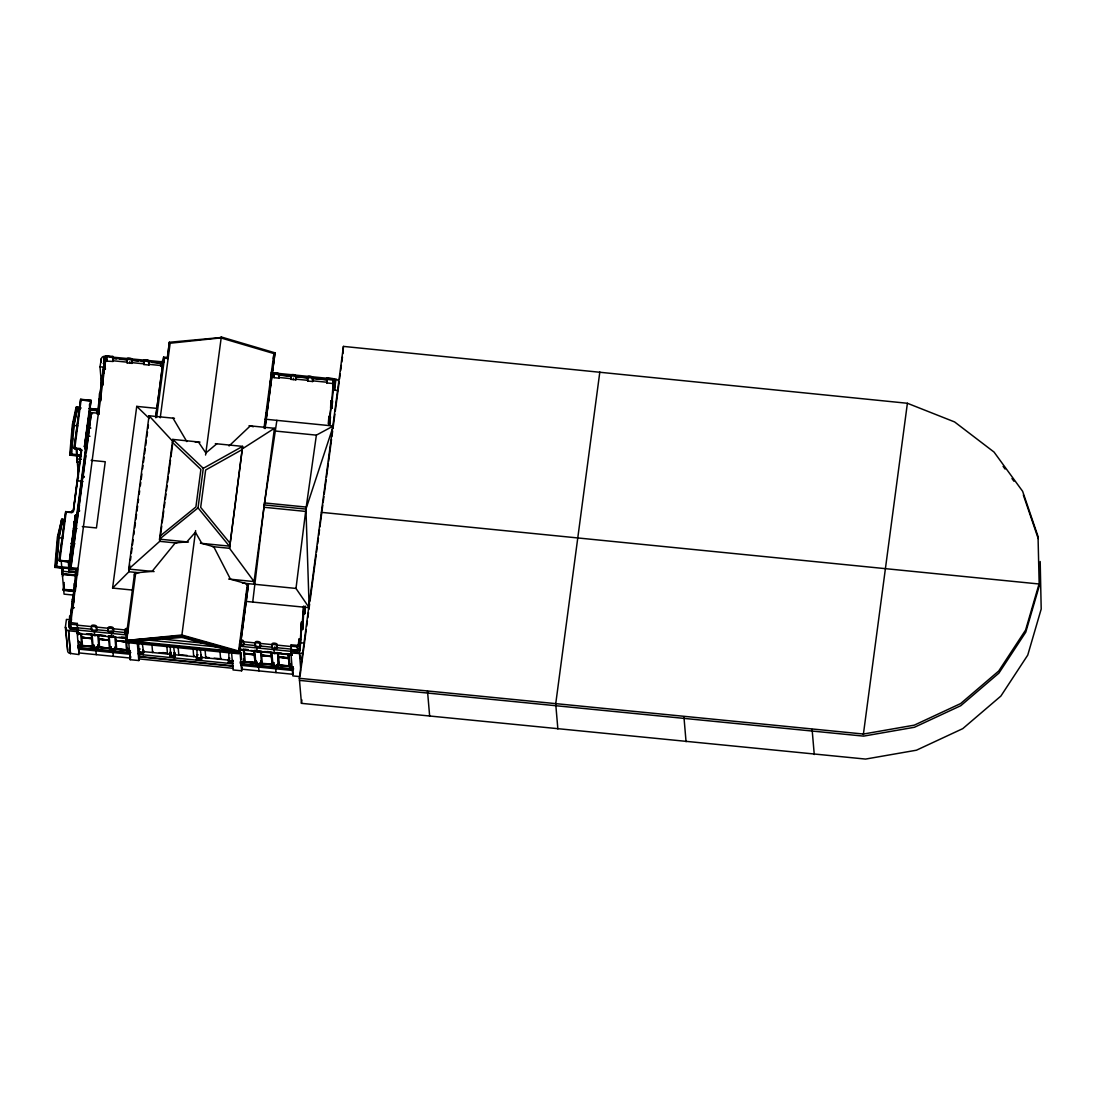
<?xml version="1.0" encoding="UTF-8"?>
<svg xmlns="http://www.w3.org/2000/svg" width="1096" height="1096" viewBox="0 0 1096 1096"><rect width="100%" height="100%" fill="white"/><g stroke="black" fill="none" stroke-linecap="round" stroke-linejoin="round"><path stroke-width="1.5" d="M72.555 608.102L72.898 605.554M221.282 337.486L169.291 342.281L167.592 358.214M134.644 572.729L125.615 641.256L239.408 652.613L238.49 650.969L181.758 634.995L125.629 640.557L125.615 641.256L181.607 636.338L239.408 652.613L248.258 586.072M181.703 636.502L126.711 641.242L126.903 640.133L127.109 642.612L238.818 653.764L238.613 651.284L238.449 652.463L181.703 636.502L195.622 530.615M238.449 652.463L247.436 583.689M256.231 662.833L255.861 665.245L260.889 665.738L256.272 665.587L260.711 666.012L261.314 662.518M277.699 666.834L274.808 666.943M103.956 372.572L103.873 373.161M242.367 649.449L240.901 650.202A1.918 1.754 -4.8 0 1 239.435 649.86M100.544 401.013L100.928 393.56L100.544 401.013L99.051 400.862L99.448 393.519M102.64 385.244L103.024 377.791L102.64 385.244L101.147 385.093L101.544 377.75M56.513 563.755L57.211 555.617M57.499 552.37L58.335 542.602M55.362 567.016L54.8 567.399L56.677 566.358L59.198 537.054L62.801 520.285L61.76 519.271L57.417 536.958L54.8 567.399L77.364 569.139L68.856 568.18M71.158 454.744L71.432 451.497M71.857 446.606L72.555 438.469M72.843 435.208L73.679 425.44L77.843 425.865M79.94 455.826L70.322 454.867L72.953 424.426L76.693 407.013L77.734 408.027L74.131 424.796L71.61 454.087L69.719 455.141L72.35 424.7L76.09 407.274L80.049 407.342M76.706 455.306L77.268 448.785M246.052 598.306L246.463 593.717M252.724 602.06L264.259 504.927L276.877 420.357M205.569 455.046L221.31 336.924M129.849 654.23L78.57 649.12L79.049 645.887M241.271 665.354L241.421 663.998L292.701 669.272L292.55 670.478L241.271 665.354L241.421 664.149L292.701 669.272M275.452 668.765L275.603 667.409L276.041 672.601M292.55 670.478L292.687 669.122M272 652.695L272.671 652.695M75.871 569.262L75.898 574.934M77.405 569.098L77.405 575.085L62.308 573.66L61.184 560.59L66.829 561.166M105.408 369.188C104.887 363.119 102.271 352.419 112.641 357.817L112.957 361.447L105.805 361.105M309.154 607.691L295.989 588.429L305.948 509.092L316.374 435.139L333.307 426.002L305.948 509.092L309.154 607.691L245.778 601.375M81.049 643.16A2.562 2.356 -5 0 1 80.775 644.886L79.337 646.215A2.288 2.11 -5 0 1 78.104 646.215L80.323 646.558L80.474 644.188M77.706 647.366L81.049 647.709L81.049 644.969A2.63 2.425 -5 0 0 81.008 643.064M77.926 647.681L80.885 647.983L81.118 645.133M81.364 645.297L80.885 647.983M93.79 645.736L93.27 649.01L93.571 645.777M93.53 646.243A2.63 2.425 -5 0 0 93.708 647.435L95.037 648.668A2.356 2.165 -5 0 0 96.9 648.627L97.613 645.996M98.174 646.763L98.174 649.503L93.475 648.599M98.489 647.092L98.106 649.503L93.215 648.955M110.559 650.312L115.272 651.216L110.244 650.695L110.669 647.489M110.312 650.654L110.915 647.311M115.587 648.805L115.107 651.49L110.669 651.038L110.943 647.777M110.614 647.942A2.63 2.425 -5 0 0 110.792 649.147L114.546 650.065L114.696 647.695L113.998 650.325A2.356 2.165 -5 0 1 112.737 650.517M115.272 648.476L115.107 651.49M127.766 649.188L127.342 652.408L130.684 652.75M69.623 561.782L75.432 515.271L69.61 561.947L59.17 560.741L65.719 511.544C68.24 513.64 73.487 510.695 71.5 512.133M71.952 511.325L73.227 511.448L81.405 449.881L79.748 450.127L81.666 450.456L80.392 450.333L80.529 449.264L74.103 448.47L80.638 399.286L91.091 400.328L84.556 446.593L91.091 400.328M59.17 560.741L65.719 511.544M74.103 448.47L80.638 399.286M81.679 449.963L73.377 511.709L72.103 511.585L71.966 512.668L66.171 512.079L59.814 560.947L69.226 561.892L75.295 515.189L77.021 515.846L75.35 515.819M76.172 448.36L75.377 448.415A4.055 1.329 -40.6 0 0 74.747 448.675L81.104 399.821L90.557 401.383M76.391 575.838L61.828 574.386L62.541 567.81M80.118 462.457L76.747 462.115L77.295 457.347M61.828 574.386L62.636 568.249M76.747 462.115L77.337 457.717M62.308 573.66L62.979 568.577M63.006 568.934L62.335 574.016L64.061 594.142L73.761 595.114M62.554 576.565L63.006 573.181M79.748 450.127L80.282 448.675L74.487 448.1M80.131 449.744L80.282 448.675M74.747 448.675L80.474 448.62L80.392 450.333A4.055 1.329 -40.6 0 1 81.022 450.072L81.597 449.949M73.227 511.448L81.022 450.264M74.336 591.443L63.349 590.347L64.226 582.51M63.349 590.347L64.061 585.031M78.446 476.787L78.282 478.075L78.213 477.322M63.719 590.073L64.157 586.73M90.502 400.752L84.378 446.825L85.652 446.949M68.24 561.303L69.158 571.907L68.788 567.481L77.35 568.331L77.405 575.085M69.623 562.714L70.034 559.659M89.886 410.027L98.448 410.795L98.763 414.425C98.243 407.918 101.038 410.342 90.119 408.356M70.487 558.878L69.856 563.563L69.569 560.207M70.076 562.769L70.487 559.714M69.596 568.536L75.72 522.532M76.145 515.572A4.055 0.877 53.8 0 1 76.61 515.942L90.201 413.562L89.434 404.534M77.021 515.846L86.242 446.524L84.967 446.387M70.774 567.536L91.379 412.575L98.393 413.274L98.489 414.398L105.559 361.214M70.87 568.66L76.473 526.546M76.994 522.655L82.515 481.076M82.926 477.966L85.872 455.799M86.324 452.443L91.379 412.575M77.638 627.104L77.062 631.639L79.035 654.586L69.651 653.312A3 2.767 -4.9 0 1 67.637 650.298L65.363 627.323L66.418 619.404L71.446 619.87L70.815 624.227L77.145 624.857L77.46 628.488L71.13 627.857L70.856 623.925A1.699 1.562 -4.9 0 1 69.144 622.062L69.445 625.693A1.699 1.562 -4.9 0 0 71.172 627.542M101.407 383.162L99.996 366.776L101.353 358.885A3 2.767 -4.9 0 1 104.12 356.337L164.085 361.995M69.158 625.665L69.637 616.089L71.144 616.24L71.446 619.87M103.75 369.325L104.01 357.556L105.504 357.707M70.445 653.723L68.514 630.501L67.692 630.378A3 2.767 -4.9 0 1 65.664 627.35L65.363 627.323M69.555 622.692L68.911 627.529L77.501 628.378M70.35 616.76L71.815 605.718M72.651 599.416L73.912 589.949M74.542 585.223L75.912 568.893M97.887 409.548L99.147 400.081M99.983 393.779L101.449 382.737M102.079 378.01L103.545 366.968M70.473 617.171L72.24 603.923L70.295 622.487L77.323 623.473L77.528 625.898M100.202 393.601L101.668 382.545L100.421 396.218M102.298 377.832L104.052 364.584L102.517 380.449M77.268 569.55L77.35 568.331M98.393 413.274L70.815 622.624M70.377 625.953L69.925 629.268L126.999 634.968M73.213 606.622L73.61 599.279L73.213 606.622L71.706 606.472L72.117 599.128M75.309 590.854L75.651 583.305L75.309 590.854L63.294 589.58M105.463 357.611L105.024 367.283L99.996 366.776M106.805 359.433L106.627 360.817L106.504 355.803L112.833 356.433L113.039 358.858M77.145 624.857L77.323 623.473M112.641 357.817L112.833 356.433M112.957 361.447L113.135 360.063M127.3 638.489L77.583 633.529L77.83 631.639M78.57 649.12L78.734 647.914L129.999 652.874M80.652 633.187L81.721 645.654L93.146 646.53L81.721 645.654M81.447 633.57L82.474 645.434L92.311 646.421L91.324 634.283L86.379 634.063M81.83 637.968L81.816 637.105L91.639 638.653L81.803 637.667M96.791 629.022L96.599 630.406L91.571 629.899L91.763 628.515M132.287 361.981L132.109 363.365L127.081 362.858L127.259 361.475M129.588 363.105L129.78 361.721M98.914 639.68L98.9 638.804L108.737 640.352L98.887 639.379M105.106 635.927L98.572 635.009L99.558 647.133L110.203 648.503L98.846 647.106M99.558 647.133L109.408 648.12L108.422 635.995M132.849 590.1L112.587 588.072L136.74 406.383L157.002 408.397M113.587 630.693L113.409 632.077L108.381 631.584L108.573 630.2M149.097 363.653L148.905 365.036L143.877 364.53L144.069 363.146M110.888 631.83L111.08 630.447M112.915 651.325L113.34 656.353M114.833 636.598L115.902 649.065L127.328 649.942L115.902 649.065M129.808 565.015L128.917 571.742L112.587 588.072M130.479 559.96L130.931 556.59M131.383 553.22L132.054 548.164M132.493 544.794L133.164 539.739M133.835 534.684L134.287 531.313M134.739 527.943L135.411 522.902M135.863 519.531L136.534 514.476M136.973 511.106L137.644 506.051M138.096 502.68L138.548 499.31M139.219 494.255L139.658 490.885M140.329 485.843L140.781 482.473M141.233 479.103L141.905 474.047M142.576 468.992L143.028 465.622M143.466 462.252L144.138 457.196M144.59 453.826L145.261 448.785M145.713 445.414L146.385 440.359M146.823 436.989L147.494 431.934M147.946 428.563L148.398 425.193M125.163 629.255A2.562 0.986 7.6 0 1 127.574 628.488L127.698 633.502L125.191 633.255L125.369 631.871M163.194 366.461L160.687 366.215L160.865 364.831M155.632 417.357L163.647 357.118L167.277 357.488M125.848 642.366L125.835 641.503L115.998 640.516L125.821 642.064M155.673 417.686L163.647 357.118M126.794 639.817L135.74 572.537M156.605 417.508L164.496 358.173L168.113 358.529M160.235 417.795L170.154 343.226L169.373 342.24L167.304 357.803L163.975 357.858M138.37 642.215L139.493 655.326L138.808 660.546L130.219 659.696L130.657 656.436M232.982 663.765L138.726 654.367L139.137 651.188M233.27 668.327L139.014 658.915L139.315 653.257M161.728 526.135L159.701 541.342L128.684 569.057L128.917 571.742L139.082 572.756M162.181 522.751L163.756 510.914M164.208 507.53L164.88 502.461M165.332 499.077L166.003 494.008M166.455 490.624L167.126 485.555M167.578 482.172L168.25 477.103M168.702 473.719L170.497 460.197M170.949 456.813L172.524 444.976M152.755 651.421L152.604 652.531L151.933 644.585M176.73 543.041L159.701 541.342L159.523 539.164L198.034 507.886L203.294 468.335L242.6 446.373L229.53 548.315L254.066 581.579L254.299 584.264M193.869 655.531L193.718 656.627L193.047 648.681M205.897 656.723L205.747 657.833L205.075 649.887M220.803 658.216L220.652 659.326L219.967 651.367M263.985 428.152L273.904 353.583L275.055 352.789L264.985 428.591M265.725 416.247L266.164 412.918M270.054 383.655L270.507 380.298M271.164 375.27L271.698 371.311M273.397 358.515L273.836 355.173M265.725 421.042L272.096 372.339M272.37 371.092L274.164 357.597M264.958 428.262L274.986 352.83L221.228 336.965M279.247 376.791L279.055 378.175L274.027 377.668L273.986 373.668A2.548 0.986 7.6 0 1 276.411 372.9A2.548 0.986 7.6 0 1 279.042 374.174L279.151 377.49L290.933 378.654M239.421 649.243L245.696 602.047M248.45 584.086L239.435 651.915L181.621 635.653L125.629 640.557M243.764 643.695L243.572 645.078L241.065 644.818L240.942 639.804A2.562 0.986 7.6 0 1 243.518 641.064M231.516 651.928L233.064 669.957L241.641 670.807L242.079 667.56M244.531 654.202L244.504 653.339L254.354 654.326L254.368 655.189M244.422 661.902L255.834 662.779L244.422 661.902L243.394 649.161M244.504 653.901L254.341 654.887L255.012 662.655L254.382 654.627L244.531 653.641L254.313 654.586L254.025 650.531L254.354 654.326M260.56 645.366L260.382 646.75L255.354 646.243L255.546 644.859M296.043 378.463L295.865 379.846L290.837 379.353L291.015 377.969M293.344 379.6L293.536 378.216M261.615 655.915L261.601 655.052L271.438 656.025L271.466 656.901M261.519 663.601L272.931 664.477L261.519 663.601L260.478 650.873M277.37 647.037L277.192 648.421L272.164 647.928L272.342 646.544M312.853 380.148L312.661 381.531L307.647 381.024L307.825 379.641M261.629 655.353L271.466 656.34L272.096 664.354L271.438 656.6L261.588 655.614M274.671 648.174L274.863 646.791M278.603 665.313L277.576 652.572L278.603 665.313L290.015 666.19L278.644 665.053M278.713 657.627L278.685 656.751L288.536 657.737L289.193 666.067L288.563 658.038L278.713 657.052M278.658 657.011L288.495 657.997L288.207 653.942L288.536 657.737M288.919 653.97L289.988 666.45M288.549 658.6L278.685 657.312M291.002 646.202L297.331 646.832L297.509 645.448L297.633 650.462L291.303 649.832L291.18 644.818L298.139 645.407L299.112 638.995L300.605 639.146L299.688 652.202L239.805 646.229M333.294 383.573L326.786 382.942L326.663 377.928L332.992 378.558L333.718 383.737M299.989 676.629L292.838 675.917L290.865 652.969L291.303 649.723L299.879 650.572M291.303 649.832L291.495 648.448M326.786 382.942L326.978 381.559M271.315 372.695L335.979 379.161L334.472 390.327L332.979 390.176L333.458 380.175L326.471 379.312M302.332 622.103L303.619 606.061L303.277 613.609L304.77 613.76L305.168 606.307L304.77 613.76M328.499 423.905L328.841 416.37L328.499 423.905L329.992 424.056L330.389 416.727L329.992 424.056M329.649 416.644L331.115 405.589L330.074 417.686M331.746 400.876L333.458 380.613L334.951 380.764L335.266 384.395M297.824 649.079L300.126 648.709L301.701 626.83M300.167 642.694L301.523 621.829L301.099 624.035L301.181 629.378L302.674 629.529L303.798 611.061M331.965 403.506L333.499 387.628M334.472 390.327L334.951 380.764M303.017 651.421A3 2.767 -4.9 0 1 300.331 653.586L290.865 652.969M302.674 629.529L303.03 621.98L302.729 623.24M332.088 408.287L332.431 400.752L332.088 408.287L330.595 408.137L330.937 400.602L331.211 403.424M1040.186 561.522L1041.2 609.034L1027.747 655.107L1000.881 696.07L962.768 728.635L916.434 750.212L865.58 759.076L301.455 703.344L299.318 678.301L343.432 346.405L907.392 403.273L954.589 421.933L994.045 452.073L1022.623 491.296L1038.035 536.465L1039.227 586.086L1025.774 632.159L998.908 673.122L960.795 705.687L914.461 727.265L863.607 736.128L299.496 680.397M300.167 675.314L300.838 670.245L299.482 653.545M301.29 666.861L303.099 653.312M303.387 651.079L306.25 629.597M306.688 626.268L307.373 621.117M307.812 617.829L308.497 612.637M308.949 609.28L309.634 604.156M310.058 600.964L316.169 554.987M316.539 552.179L317.292 546.52M317.662 543.767L318.415 538.04M318.772 535.355L319.539 529.56M319.895 526.943L321.772 512.764M322.019 510.914L322.799 505.064M323.128 502.612L323.923 496.652M324.252 494.145L326.156 479.829M326.498 477.212L328.334 463.444M328.622 461.32L331.526 439.455M331.91 436.564L332.636 431.043M333.033 428.098L334.883 414.178M335.28 411.164L339.116 382.381M339.555 378.997L340.24 373.914M340.692 370.53L341.363 365.448M341.815 362.064L342.486 356.981M342.938 353.597L343.432 346.418M301.455 703.344L301.907 699.96M599.827 371.996L555.713 703.892L557.864 728.936M863.347 734.594L907.392 403.273M72.774 607.65L72.994 605.951M240.668 664.025L243.627 664.313L243.97 660.724M244.23 660.82L243.668 663.971M255.916 665.204L256.45 662.559M256.272 665.587L256.313 662.505A2.562 2.356 -4.8 0 1 256.286 661.326A2.288 2.11 -4.8 0 0 256.313 662.395M261.095 662.957A2.63 2.425 -4.8 0 1 260.615 664.094L258.999 665.025A2.356 2.165 -4.8 0 1 257.19 664.614L256.902 661.888L256.957 662.614M260.67 665.642L260.985 662.285M277.973 667.437L272.945 666.943L273.274 664.546M273.014 666.902L273.548 664.272A2.562 2.356 -4.8 0 1 273.589 662.477M278.179 664.669A2.63 2.425 -4.8 0 1 277.699 665.806L276.082 666.738A2.356 2.165 -4.8 0 1 274.274 666.327L274.055 664.313M277.754 667.341L278.083 663.998A2.63 2.425 -4.8 0 1 277.644 665.135L276.028 666.067A2.356 2.165 -4.8 0 1 274.219 665.656L273.452 664.724M273.329 666.806L277.809 667.724L278.411 664.231M290.988 663.765L290.344 668.574L290.947 664.149M293.481 669.204L290.522 668.916L290.783 666.957M139 649.12L138.439 653.942L143.083 653.86M138.726 654.367L139.041 649.175M143.521 650.517A2.63 2.425 -4.9 0 1 143.042 652.243L141.411 653.189A2.356 2.165 -4.9 0 1 139.603 652.764L138.671 651.243A2.63 2.425 -4.9 0 1 139.165 649.503L139.658 653.353A2.356 2.165 -4.9 0 0 141.466 653.778L143.083 652.832A2.63 2.425 -4.9 0 0 143.576 651.093L143.275 650.092A2.247 2.055 -4.9 0 1 142.959 651.586L141.644 652.476A2 1.85 -4.9 0 1 140.083 652.216L139.192 650.983A2.247 2.055 -4.9 0 1 139.493 649.49L139.014 649.846A2.562 2.356 -4.9 0 0 138.822 651.586M139.617 649.065L139.206 650.092A2.63 2.425 -4.9 0 0 138.726 651.832L139.206 652.942L142.644 653.326L142.809 651.051M143.371 651.736L143.165 654.805L143.686 652.038M174.976 655.148L174.648 657.559L169.62 657.066L170.291 652.243L169.866 657.052M170.908 652.189L169.935 656.997M169.962 654.367L170.949 656.477A2.356 2.165 -4.9 0 0 172.757 656.901L173.922 656.408L174.333 652.531M170.51 656.107L173.935 656.449L174.154 654.805M174.661 654.86L174.374 656.984M174.73 655.011L174.524 657.49M196.718 656.504L196.266 659.724L201.294 660.217L201.623 657.819M197.787 654.86L197.431 655.271A2.247 2.055 -4.9 0 0 197.129 656.764L198.02 658.011A2 1.85 -4.9 0 0 199.582 658.258L200.911 657.367A2.247 2.055 -4.9 0 0 201.212 655.874L201.513 656.888A2.63 2.425 -4.9 0 1 201.02 658.628L199.404 659.559A2.356 2.165 -4.9 0 1 197.595 659.134L197.102 655.285A2.63 2.425 -4.9 0 0 196.609 657.025A2.63 2.425 -4.9 0 0 196.664 657.614M200.979 655.189L200.582 659.107L200.979 658.038A2.63 2.425 -4.9 0 0 201.459 656.299M233.174 663.409L228.146 662.902L228.598 659.696M229.475 662.327L229.434 658.025M232.626 660.011L232.407 661.655L231.229 662.148A2.356 2.165 -4.9 0 1 229.434 661.737L228.489 660.217A2.63 2.425 -4.9 0 1 228.982 658.477M96.996 410.342L97.256 414.274M264.766 425.029L265.958 419.275M73.487 422.316L76.103 410.123M74.007 423.919L77.282 408.685L80.063 408.959M62.362 520.942L58.759 537.711L62.924 538.136M82.419 482.24L82.392 481.98M109.806 636.461L113.587 636.817M247.162 588.292L248.23 585.73L245.134 583.346L230.475 579.222L213.747 546.74L201.828 543.383L195.417 532.231L186.841 541.89L175.292 542.904L152.084 571.4L137.891 572.646L134.424 574.373L134.63 576.277M259.204 651.339L259.889 651.599M81.022 644.859L79.707 646.161A2.356 2.165 -5 0 1 78.46 646.339M78.515 647.01A2.356 2.165 -5 0 0 79.775 646.818L81.09 645.53A2.63 2.425 -5 0 0 81.241 644.928M113.765 636.16L112.71 637.214A1.918 1.754 -5 0 1 111.189 637.255L109.929 636.255M93.475 648.942L97.969 649.298M65.13 521.23C61.212 522.861 59.581 517.613 64.486 519.874M113.217 636.201L112.381 636.913A1.384 1.274 -5 0 1 111.285 636.858L110.573 636.091M110.244 650.695L115.053 650.819M255.861 665.245L260.889 665.738M272.945 666.943L277.754 667.053M290.207 668.587L293.372 668.313M290.55 665.724A2.288 2.11 -4.8 0 1 290.865 664.19L291.111 663.614M291.139 663.875L290.769 664.368A2.562 2.356 -4.8 0 0 290.577 666.094M143.165 651.682L141.74 652.805A2.288 2.11 -4.9 0 1 139.932 652.668L139.439 652.339M170.647 652.243L170.305 652.969A2.562 2.356 -4.9 0 0 170.113 654.709M197.294 654.915L196.938 655.394A2.562 2.356 -4.9 0 0 196.732 657.134L197.897 658.682A2.288 2.11 -4.9 0 0 199.705 658.819L201.116 657.696A2.562 2.356 -4.9 0 0 201.321 655.97L201.116 655.545M201.102 657.463L199.691 658.586A2.288 2.11 -4.9 0 1 197.883 658.449L196.992 657.669M229.174 658.093L228.817 658.573A2.562 2.356 -4.9 0 0 228.612 660.313L229.763 661.628A2.288 2.11 -4.9 0 0 231.571 661.779L232.982 660.641M229.201 658.326L228.831 658.819A2.562 2.356 -4.9 0 0 228.639 660.546L229.776 661.874A2.288 2.11 -4.9 0 0 231.585 662.011L232.996 660.874M196.581 659.203L196.664 660.148M84.981 448.374L85.104 448.223A4.055 1.329 -40.6 0 1 85.543 447.743M258.779 650.873L257.437 651.462L256.176 650.462M275.877 652.586L273.877 653.024A1.384 1.274 -4.8 0 0 274.959 653.202M229.667 658.052L229.311 658.449A2.247 2.055 -4.9 0 0 229.009 659.943L229.9 661.189A2 1.85 -4.9 0 0 231.462 661.436L232.79 660.546M81.378 456.292L69.719 455.141L71.61 454.087L81.282 455.059M79.296 633.091L78.487 633.707A1.918 1.754 -5 0 1 77.474 633.858M93.475 645.571A2.63 2.425 -5 0 0 93.639 646.763L94.023 648.01L97.462 648.353L98.215 647.325A2.63 2.425 -5 0 0 98.38 646.736M113.477 636.146L112.162 636.899L110.326 636.214M113.491 636.297L112.683 636.913A1.918 1.754 -5 0 1 111.162 636.954L110.696 636.557M110.559 647.284A2.63 2.425 -5 0 0 110.737 648.476L112.066 649.709A2.356 2.165 -5 0 0 113.929 649.654L115.244 648.366A2.63 2.425 -5 0 0 115.409 647.161M114.546 650.01L115.299 649.038A2.63 2.425 -5 0 0 115.464 648.435M240.586 662.532A2.356 2.165 -4.8 0 0 241.846 662.655L243.463 661.724A2.63 2.425 -4.8 0 0 243.942 660.587M259.259 650.682L257.944 651.449A1.384 1.274 -4.8 0 1 256.793 651.325L256.505 651.093M259.273 650.846L257.957 651.599A1.918 1.754 -4.8 0 1 256.491 651.271L255.861 650.353M275.548 653.161L276.37 652.545L275.082 653.613A1.918 1.754 -4.8 0 1 273.616 653.271L272.986 652.517M170.497 653.216A2.63 2.425 -4.9 0 0 170.017 654.956L170.894 655.888A2.356 2.165 -4.9 0 0 172.702 656.312L174.333 655.367A2.63 2.425 -4.9 0 0 174.812 653.627L174.648 653.052M173.922 656.408L174.374 655.956A2.63 2.425 -4.9 0 0 174.867 654.216M232.859 661.217L228.982 661.313M229.064 445.962L250.299 425.878L253.299 426.755M76.747 633.05L79.926 633.557L77.432 633.406A1.384 1.274 -5 0 0 78.172 633.406L78.789 632.995M216.789 443.798L205.856 452.963L198.403 441.962L195.335 442.277M159.92 536.191L195.896 506.969L200.897 469.417L172.387 442.387M260.314 663.313L259.259 663.957A2.288 2.11 -4.8 0 1 257.45 663.82L256.957 663.491M139.836 648.736L138.987 649.613A2.562 2.356 -4.9 0 0 138.795 651.353L139.069 652.12M174.086 655.298L173.045 655.929M197.801 654.764L196.951 655.627A2.562 2.356 -4.9 0 0 196.759 657.367M92.996 634.242L94.092 635.543A1.918 1.754 -5 0 0 95.612 635.502L96.064 635.255M274.096 353.474L275.055 352.789M80.392 645.366L79.309 645.955M241.449 649.449L239.695 649.613A1.384 1.274 -4.8 0 0 240.778 649.791M242.791 448.565L274.452 428.289L274.671 430.975L316.374 435.139M78.885 632.995L78.46 633.406A1.918 1.754 -5 0 1 77.446 633.557M241.805 649.339L240.873 649.901A1.918 1.754 -4.8 0 1 239.408 649.558M258.93 651.504L257.985 651.901A1.918 1.754 -4.8 0 1 256.519 651.572L255.875 650.503M275.986 652.75L275.055 653.312A1.918 1.754 -4.8 0 1 273.589 652.969L273.219 652.641M242.175 449.593L205.651 470.006L200.678 507.38L229.763 542.904M170.154 343.226L221.282 337.842M86.242 446.524L84.556 446.593M73.692 522.08L74.912 521.504M61.499 520.86L62.801 520.285M113.532 649.462L114.998 648.394A2.562 2.356 -5 0 0 115.34 647.257M231.9 662.559L231.283 662.738A2.356 2.165 -4.9 0 1 230.037 662.614M78.446 633.255L77.432 633.406M60.718 560.604L60.444 560.686A4.055 1.329 -40.6 0 0 59.814 560.947M70.308 454.662L81.049 455.731M182.361 637.406L134.904 641.42L230.16 650.928L181.772 637.31M292.303 654.559L289.152 654.312L292.194 654.778A1.918 1.754 -4.8 0 1 290.741 654.6L290.098 653.682M95.078 635.187L94.064 635.091A1.918 1.754 -5 0 0 95.585 635.214M83.132 476.349L83.995 476.335M74.391 607.718L72.322 607.664L72.117 605.307M276.48 652.887L276.493 652.682M299.318 678.301L863.429 734.032L914.283 725.155L960.617 703.577L998.73 671.012L1025.596 630.063L1039.049 583.99L321.375 512.353M239.668 649.394L242.312 649.955L240.339 649.75M259.368 651.367L254.902 651.051L259.396 651.654M293.207 667.094L290.92 666.861L290.44 665.765A2.63 2.425 -4.8 0 1 290.92 664.025M240.791 662.655L243.518 662.381A2.63 2.425 -4.8 0 0 243.997 661.258M256.354 661.231A2.63 2.425 -4.8 0 0 256.19 662.436L256.738 664.203L260.163 664.587L260.56 663.423A2.63 2.425 -4.8 0 0 261.04 661.683L260.875 661.107A2.562 2.356 -4.8 0 1 260.684 662.833L259.286 664.217A2.288 2.11 -4.8 0 1 257.478 664.094L256.56 663.039M273.822 665.957L277.261 666.3L273.767 665.245L273.822 665.957L273.288 664.135A2.63 2.425 -4.8 0 1 273.274 663.532M240.558 663.135L243.792 664.025L240.449 663.697M240.545 663.34L243.572 663.642M290.358 668.231L293.399 668.519M240.586 663.642L243.627 664.313M293.44 668.711L290.522 668.916M290.111 668.574L293.454 668.903M160.66 362.201A2.562 0.986 7.6 0 1 163.071 361.447L164.044 361.543M335.924 379.435L336.76 379.559A3 2.767 -4.9 0 1 338.774 382.586L339.075 382.614M131.972 360.05L143.754 361.214L143.973 363.845L132.191 362.666L132.068 359.351A2.548 0.986 7.6 0 0 129.465 358.091A2.548 0.986 7.6 0 0 127.013 358.844M160.55 362.899L148.768 361.721L149.001 364.351L160.783 365.516M278.918 374.859L290.7 376.038L290.837 379.353M113.354 358.584L116.464 358.899M119.574 359.2L127.342 359.981M132 360.447L138.219 361.064M141.329 361.379L144.439 361.694M152.207 362.461L161.523 363.393M279.001 375.12L291.426 376.353M296.084 376.819L308.524 378.065M311.62 378.38L325.608 379.764M295.947 379.161L307.729 380.339M105.819 361.338L104.312 361.187L104.01 357.556M103.216 363.502L104.723 363.653M332.663 386.546L334.17 386.696M334.499 390.176L338.02 390.532M101.764 380.38L103.271 380.531M330.896 405.78L332.403 405.931M99.668 396.149L101.174 396.3M328.8 421.549L330.307 421.7M80.94 399.547L90.68 400.52M265.054 419.179L333.307 426.002M80.898 407.753L76.09 407.274L76.528 408.246M88.913 408.548L96.928 409.356M77.734 408.027L80.748 408.329M98.38 410.178L89.817 409.315L90.187 413.658M174.483 418.302L149.056 415.768L128.684 569.057L154.098 571.591M249.025 425.741L274.452 428.289L254.066 581.579L228.653 579.044M97.571 411.918L99.078 412.069M89.42 413.493L92.557 413.809M87.529 427.755L90.872 428.084M200.02 442.126L172.784 439.414L159.523 539.164L188.471 542.054M215.35 443.661L242.6 446.373L229.53 548.315L212.501 546.616M86.735 435.975L89.968 436.29M84.762 448.908L84.94 445.757M77.021 458.936L81.255 459.347M91.132 460.334L105.257 461.745L96.448 527.943L82.337 526.546M80.556 461.717L77.227 461.389L76.117 448.333M76.72 461.759L80.09 462.101M77.487 480.774L81.625 481.185L81.159 481.76A2.877 1.11 7.6 0 0 80.515 481.939M264.547 502.927L306.236 507.078M264.259 504.927L305.948 509.092M263.972 507.256L305.661 511.421M71.651 511.051L72.925 511.174M66.02 511.818L71.802 512.394M64.965 519.6L61.76 519.271L58.02 536.697L55.403 567.139L77.227 569.317M73.418 528.08L76.734 528.423M73.446 528.436L76.761 528.779M200.39 543.246L229.338 546.123L198.034 507.886M71.158 543.082L74.473 543.424M71.432 543.41L74.761 543.753M71.213 543.849L74.542 544.178M59.568 560.357L69.308 561.33M242.435 583.072L295.989 588.429M56.677 566.358L68.788 567.564M56.239 567.016L64.609 567.851M75.953 571.468L70.322 570.906L70.432 572.03M69.171 571.811L76.227 572.523M62.102 571.194L76.213 572.605M61.787 574.03L76.884 575.469M74.432 585.99L75.939 586.141M303.592 611.253L305.085 611.404M74.555 590.402L63.321 589.292L63.39 590.045L74.624 591.169M72.336 601.759L73.843 601.91M301.496 627.022L302.989 627.159M304.441 643.16L299.414 642.626L299.112 638.995M68.856 622.035L70.35 622.186M298.317 644.928L299.811 645.078M77.323 625.172L91.448 626.583M113.272 628.762L125.054 629.94L125.273 632.57L113.505 631.392L113.368 628.077A2.548 0.986 7.6 0 0 110.764 626.816A2.548 0.986 7.6 0 0 108.326 627.57M260.245 643.434L272.027 644.612L272.246 647.229L260.478 646.065L260.341 642.749A2.548 0.986 7.6 0 0 257.738 641.475A2.548 0.986 7.6 0 0 255.3 642.242M291.18 646.517L277.055 645.106L277.192 648.421M77.542 627.803L91.667 629.214M277.274 647.736L291.399 649.147M162.797 639.119L202.555 643.092M68.486 630.775L77.062 631.639M245.011 649.325L248.271 649.654M266.986 651.517L270.233 651.846M88.05 633.968L92.064 634.063L93.105 646.791M99.38 635.05L105.134 635.666M121.341 637.242L126.259 637.475L127.287 650.202M143.768 639.639L220.31 647.27M243.353 649.421L248.23 649.914M264.561 651.572L270.205 652.106M277.535 652.832L281.645 653.285M118.916 637.31L125.506 637.694L126.492 649.832L116.656 648.846L115.669 636.721M247.436 650.134L244.189 649.544L245.161 661.669L255.039 662.395M250.71 650.462L253.998 650.791M261.245 651.517L269.438 652.326M288.18 654.202L278.329 653.216L279.343 665.08L289.221 665.806M98.873 639.078L108.71 640.05L98.928 639.119M261.56 655.312L271.411 656.299L271.082 652.49M162.674 652.586L165.989 652.915M159.304 652.668L165.934 653.339M180.552 654.792L187.169 655.463M205.829 657.312L209.144 657.655M214.104 658.148L220.734 658.806M272.137 664.094L262.259 663.381L261.273 651.257M142.507 651.517L171.127 654.38M174.483 654.709L196.732 656.929M201.239 657.381L228.626 660.121M80.748 646.051L94.283 647.407M97.832 647.763L111.381 649.106M114.929 649.462L128.465 650.819M243.449 662.285L256.985 663.642M260.533 663.998L274.069 665.354M277.631 665.697L291.166 667.053M139.151 652.353L142.59 652.695M170.455 655.476L173.88 655.819M197.102 658.134L200.527 658.477L199.349 658.97A2.356 2.165 -4.9 0 1 197.554 658.559L196.609 657.025M143.138 654.065L138.384 653.901M169.88 656.737L174.648 657.559M196.526 659.395C200.239 658.778 202.253 662.505 201.376 657.669L201.034 659.792M228.406 662.573L232.955 663.025M130.013 653.024L78.734 647.914L79.159 652.942L130.438 658.066L130.15 654.709M233.16 665.834L138.904 656.422L138.644 653.874M138.836 656.846L233.106 666.258M77.98 645.599L80.268 645.832M114.477 649.339L111.052 648.996L112.121 650.38M130.438 650.928L127.821 650.175A2.63 2.425 -5 0 1 127.657 648.983M77.816 646.791L80.762 647.092M77.802 647.01L80.83 647.311M163.099 361.776L163.811 362.023M78.624 510.229L79.46 510.407M291.673 654.792L290.728 654.449M221.132 338.006L273.904 353.583M74.131 424.796L72.802 424.974M59.198 537.054L57.732 537.122M92.571 634.707L97.01 635.159M171.236 655.792L170.346 655.011M128.342 650.572L128.835 650.942A2.288 2.11 -5 0 0 130.013 651.243M290.974 664.683A2.63 2.425 -4.8 0 0 290.495 666.423L291.426 667.944A2.356 2.165 -4.8 0 0 293.235 668.368M127.711 650.257A2.63 2.425 -5 0 0 127.889 650.846L129.218 652.079A2.356 2.165 -5 0 0 129.835 652.216M203.294 468.335L172.784 439.414L172.963 441.592L149.056 415.768L149.289 418.453L136.74 406.383M290.81 666.368L291.7 667.149A2.288 2.11 -4.8 0 0 292.892 667.395M273.658 664.738L274.548 665.532A2.288 2.11 -4.8 0 0 276.356 665.656L277.768 664.532A2.562 2.356 -4.8 0 0 278.055 663.381M139.055 651.887L139.959 652.901A2.288 2.11 -4.9 0 0 141.768 653.038L143.179 651.915A2.562 2.356 -4.9 0 0 143.384 650.188L143.179 649.764M127.396 652.367L130.63 652.367L127.657 652.01M127.972 650.106L128.849 651.202A2.288 2.11 -5 0 0 130.04 651.504M110.888 648.407L111.737 649.229A2.247 2.055 -5 0 0 113.368 649.366M94.188 647.435L93.598 646.421A2.562 2.356 -5 0 1 93.612 645.243M1003.1 466.348L1005.073 469.047M1011.964 478.527L1013.937 481.226M290.111 653.846L290.769 654.901A1.918 1.754 -4.8 0 0 292.235 655.23M256.354 663.012L257.122 663.957A2.356 2.165 -4.8 0 0 258.93 664.368L260.108 663.875L256.67 663.532L256.738 664.258M173.017 418.165L186.827 441.592M128.081 649.764L129.136 650.887A2 1.85 -5 0 0 129.643 651.051M93.9 646.352L94.955 647.476A2 1.85 -5 0 0 96.544 647.544L97.736 646.517A2.247 2.055 -5 0 0 97.832 644.996M273.397 664.203L274.575 665.793A2.288 2.11 -4.8 0 0 276.384 665.93L277.795 664.793A2.562 2.356 -4.8 0 0 278.083 663.655M260.67 660.669L260.889 661.368M256.587 663.299L256.341 662.765A2.562 2.356 -4.8 0 1 256.3 661.587M174.456 652.654L174.675 653.312A2.562 2.356 -4.9 0 1 174.47 655.038M127.753 649.558L127.999 650.38M290.426 653.791L291.029 654.655A1.384 1.274 -4.8 0 0 292.111 654.819M290.769 665.697L291.659 666.93A2 1.85 -4.8 0 0 293.221 667.176M256.533 662.368L257.423 663.601A2 1.85 -4.8 0 0 258.985 663.847L260.3 662.957A2.247 2.055 -4.8 0 0 260.643 661.984M243.326 659.271L243.504 659.751A2.247 2.055 -4.8 0 1 243.216 661.258L241.887 662.148A2 1.85 -4.8 0 1 240.325 661.902M174.387 652.723L174.565 653.216A2.247 2.055 -4.9 0 1 174.264 654.709L172.935 655.6A2 1.85 -4.9 0 1 171.373 655.34L170.483 654.106A2.247 2.055 -4.9 0 1 170.784 652.613M1023.363 495.008L1038.213 538.574M170.332 652.298L170.469 652.613A2.63 2.425 -4.9 0 0 169.962 654.367M200.335 650.024L201.212 655.874M173.689 647.366L174.565 653.216M142.398 644.243L143.275 650.092M74.213 583.36L73.802 590.703M128.205 651.421L128.15 650.695L129.15 651.408A2.356 2.165 -5 0 0 129.766 651.558M97.462 648.353L98.161 646.654A2.63 2.425 -5 0 0 98.311 646.065M812.109 729.457L814.26 754.528M683.918 716.661L686.055 741.732M427.509 691.069L429.659 716.14M333.526 380.531L333.718 383.038M326.663 377.928L326.868 380.339M312.442 378.901L312.661 381.531M307.647 381.024L307.51 377.709L295.728 376.545L295.865 379.846M279.055 378.175L278.836 375.558A2.548 0.986 7.6 0 0 276.233 374.284A2.548 0.986 7.6 0 0 273.795 375.051L274.027 377.668M300.304 655.49L300.578 658.765M297.633 650.462L297.372 646.53A1.699 1.562 -4.9 0 0 299.523 645.051L299.838 648.681A1.699 1.562 -4.9 0 1 297.674 650.161M291.18 644.818L291.385 647.243M291.084 651.353L291.385 654.874L240.106 649.75L239.613 643.749M292.851 670.944L293.139 674.3L241.86 669.177L241.421 664.149M273.986 649.64L274.288 653.161M272.164 647.928L271.931 645.297A2.548 0.986 7.6 0 1 274.356 644.544A2.548 0.986 7.6 0 1 276.987 645.804M271.863 652.01L272.89 664.738M271.123 652.23L271.438 656.025M260.382 646.75L260.163 644.133A2.548 0.986 7.6 0 0 257.56 642.859A2.548 0.986 7.6 0 0 255.108 643.626L255.354 646.243M258.656 667.533L258.957 670.889M256.902 647.928L257.204 651.462M254.765 650.298L255.806 663.039M243.572 645.078L243.353 642.448A2.562 0.986 7.6 0 0 240.75 641.187L241.065 644.818M240.942 652.627L241.476 658.956M240.805 652.805L241.367 659.354M239.668 647.859L241.641 670.807M160.687 366.215L160.454 363.584A2.562 0.986 7.6 0 1 162.893 362.831M178.141 647.202L178.826 655.148M148.905 365.036L148.686 362.42A2.548 0.986 7.6 0 0 146.083 361.146A2.548 0.986 7.6 0 0 143.631 361.913L143.877 364.53M166.825 646.065L167.51 654.011M131.876 360.735L132.109 363.365M127.081 362.858L126.848 360.242A2.548 0.986 7.6 0 1 129.273 359.474A2.548 0.986 7.6 0 1 131.89 360.735M137.26 642.516L138.808 660.546M106.764 359.748L106.463 356.118A1.699 1.562 -4.9 0 0 104.298 357.584L104.613 361.214M106.148 357.159L106.449 360.79M128.67 641.667L130.219 659.696M125.191 633.255L124.958 630.638A2.562 0.986 7.6 0 1 127.383 629.871M101.051 358.858L101.339 362.132M113.409 632.077L113.176 629.46A2.548 0.986 7.6 0 0 110.586 628.2A2.548 0.986 7.6 0 0 108.134 628.953M111.463 633.42L111.765 636.94M109.162 635.762L110.203 648.503M108.162 628.953L108.381 631.584M84.954 455.224L85.351 459.758M97.777 634.639L98.818 647.366M96.599 630.406L96.379 627.775A2.548 0.986 7.6 0 0 93.777 626.515A2.548 0.986 7.6 0 0 91.338 627.282L91.571 629.899M94.366 631.707L94.681 635.242M95.969 651.298L96.256 654.655M80.556 488.323L80.953 492.858M77.268 461.745L78.433 475.349M75.638 515.367L76.556 525.957L75.282 525.833L74.761 519.778M77.638 630.022L78.063 634.94M78.652 641.133L79.035 646.407M77.282 630.008L77.583 633.529M68.514 630.501L70.487 653.449M65.664 627.35L67.637 650.298M290.974 667.587L291.372 667.286A2.356 2.165 -4.8 0 0 293.18 667.697M260.615 665.286L256.176 664.847M243.011 662.162L241.901 663.327A2.356 2.165 -4.8 0 1 240.641 663.203M228.79 652.038L228.968 659.436M196.91 648.859L197.102 656.257M170.264 646.202L170.442 653.586M174.648 653.065A2.562 2.356 -4.9 0 1 174.456 654.805L173.058 656.162A2.288 2.11 -4.9 0 1 171.25 656.025L170.086 654.476A2.562 2.356 -4.9 0 1 170.291 652.737M83.049 477.24A2.493 2.288 -4.9 0 1 83.666 477.335M82.83 481.5A2.493 2.288 -4.9 0 1 82.214 481.404M83.145 476.596A3.439 3.165 -4.9 0 1 84.008 476.582M83.186 477.075A3.439 3.165 -4.9 0 1 84.05 477.061M290.783 375.339A2.548 0.986 7.6 0 1 293.221 374.585A2.548 0.986 7.6 0 1 295.838 375.846M290.591 376.723A2.548 0.986 7.6 0 1 293.043 375.969A2.548 0.986 7.6 0 1 295.66 377.23M307.579 377.024A2.548 0.986 7.6 0 1 310.031 376.257A2.548 0.986 7.6 0 1 312.648 377.531M307.401 378.408A2.548 0.986 7.6 0 1 309.839 377.64A2.548 0.986 7.6 0 1 312.456 378.915M334.883 383.436A1.699 1.562 -4.9 0 1 334.979 384.354M332.951 378.874A1.699 1.562 -4.9 0 1 334.664 380.723M272.096 643.914A2.548 0.986 7.6 0 1 274.548 643.16A2.548 0.986 7.6 0 1 277.165 644.421M91.516 625.898A2.548 0.986 7.6 0 1 93.968 625.131A2.548 0.986 7.6 0 1 96.585 626.405M143.823 360.529A2.548 0.986 7.6 0 1 146.261 359.762A2.548 0.986 7.6 0 1 148.892 361.036M72.678 607.951A1.918 1.754 -4.9 0 1 72.802 607.485M78.337 645.832A2 1.85 -5 0 0 79.405 645.75L80.597 644.722A2.247 2.055 -5 0 0 80.803 643.708M79.145 645.859A2.247 2.055 -5 0 1 77.939 645.859M78.611 641.804A2.247 2.055 -5 0 1 79.2 641.886M79.131 641.914A2 1.85 -5 0 1 79.652 642.078M79.063 641.694A2.356 2.165 -5 0 1 79.679 641.831M79.131 642.366A2.356 2.165 -5 0 1 79.748 642.503M81.063 643.434A2.562 2.356 -5 0 1 80.803 645.16M77.939 629.789A1.918 1.754 -5 0 1 78.433 629.912M77.967 630.09A1.918 1.754 -5 0 1 78.46 630.214M94.653 647.531A2.288 2.11 -5 0 0 96.448 647.75L97.9 646.695A2.562 2.356 -5 0 0 98.174 644.969M93.681 646.407A2.288 2.11 -5 0 1 93.79 644.845M95.297 635.201A1.384 1.274 -5 0 1 94.201 635.159M98.27 645.818A2.562 2.356 -5 0 1 97.928 646.955L96.462 648.024A2.288 2.11 -5 0 1 94.667 647.791L93.571 646.147A2.562 2.356 -5 0 1 93.585 644.969M127.862 649.818A2.288 2.11 -5 0 1 127.972 648.257M127.78 649.832A2.562 2.356 -5 0 1 127.794 648.654M115.025 647.215A2.247 2.055 -5 0 1 114.82 648.229L113.628 649.257A2 1.85 -5 0 1 112.039 649.188L110.997 648.065A2.247 2.055 -5 0 1 110.915 647.037M115.286 646.941A2.562 2.356 -5 0 1 115.025 648.668L113.559 649.723A2.288 2.11 -5 0 1 111.765 649.503L110.655 647.859A2.562 2.356 -5 0 1 110.682 646.681M110.682 648.12A2.562 2.356 -5 0 1 110.71 646.941M290.755 664.094A2.562 2.356 -4.8 0 0 290.563 665.834L291.728 667.423A2.288 2.11 -4.8 0 0 292.92 667.656M273.918 662.573A2.247 2.055 -4.8 0 0 273.616 664.066L274.507 665.313A2 1.85 -4.8 0 0 276.069 665.56L277.398 664.669A2.247 2.055 -4.8 0 0 277.726 663.683M273.342 664.806A2.63 2.425 -4.8 0 1 273.329 664.19M273.425 664.477A2.562 2.356 -4.8 0 1 273.397 663.299M240.367 662.121A2.288 2.11 -4.8 0 0 242.175 662.244L243.586 661.121A2.562 2.356 -4.8 0 0 243.778 659.395M240.394 662.381A2.288 2.11 -4.8 0 0 242.202 662.518L243.613 661.381A2.562 2.356 -4.8 0 0 243.901 660.244M256.245 663.094A2.63 2.425 -4.8 0 1 256.245 662.491M260.985 661.943A2.562 2.356 -4.8 0 1 260.697 663.094M79.337 509.928A2.493 2.288 -4.9 0 1 78.707 509.9M78.981 505.694A2.493 2.288 -4.9 0 1 79.611 505.722M79.487 510.654A3.439 3.151 -4.9 0 1 78.638 510.476M79.529 511.133A3.439 3.151 -4.9 0 1 78.679 510.955M68.98 561.673A4.055 0.877 53.8 0 1 69.226 561.892M95.818 649.462L95.653 650.819L95.804 649.462M258.505 665.71L258.355 667.053L258.505 665.71M74.336 588.155L73.09 601.827L74.336 588.155M76.432 572.386L75.186 586.059L76.432 572.386M99.572 398.314L98.325 411.986L99.572 398.314M272.685 652.723L276.493 653.367L272.685 652.723M97.393 647.64L96.845 647.955A2.356 2.165 -5 0 1 94.968 647.996L93.968 647.284L97.393 647.64M126.944 359.543L112.82 358.132L113.052 360.762L127.163 362.173L126.944 359.543M326.649 379.627L312.538 378.216L312.757 380.833L326.882 382.244L326.649 379.627M108.244 628.268L96.475 627.09L96.695 629.707L108.477 630.885L108.244 628.268M255.217 642.927L243.449 641.763L243.668 644.38L255.45 645.558L255.217 642.927M91.626 638.351L81.775 637.365L91.68 638.393M125.807 641.763L115.957 640.776L125.862 641.804"/></g></svg>
